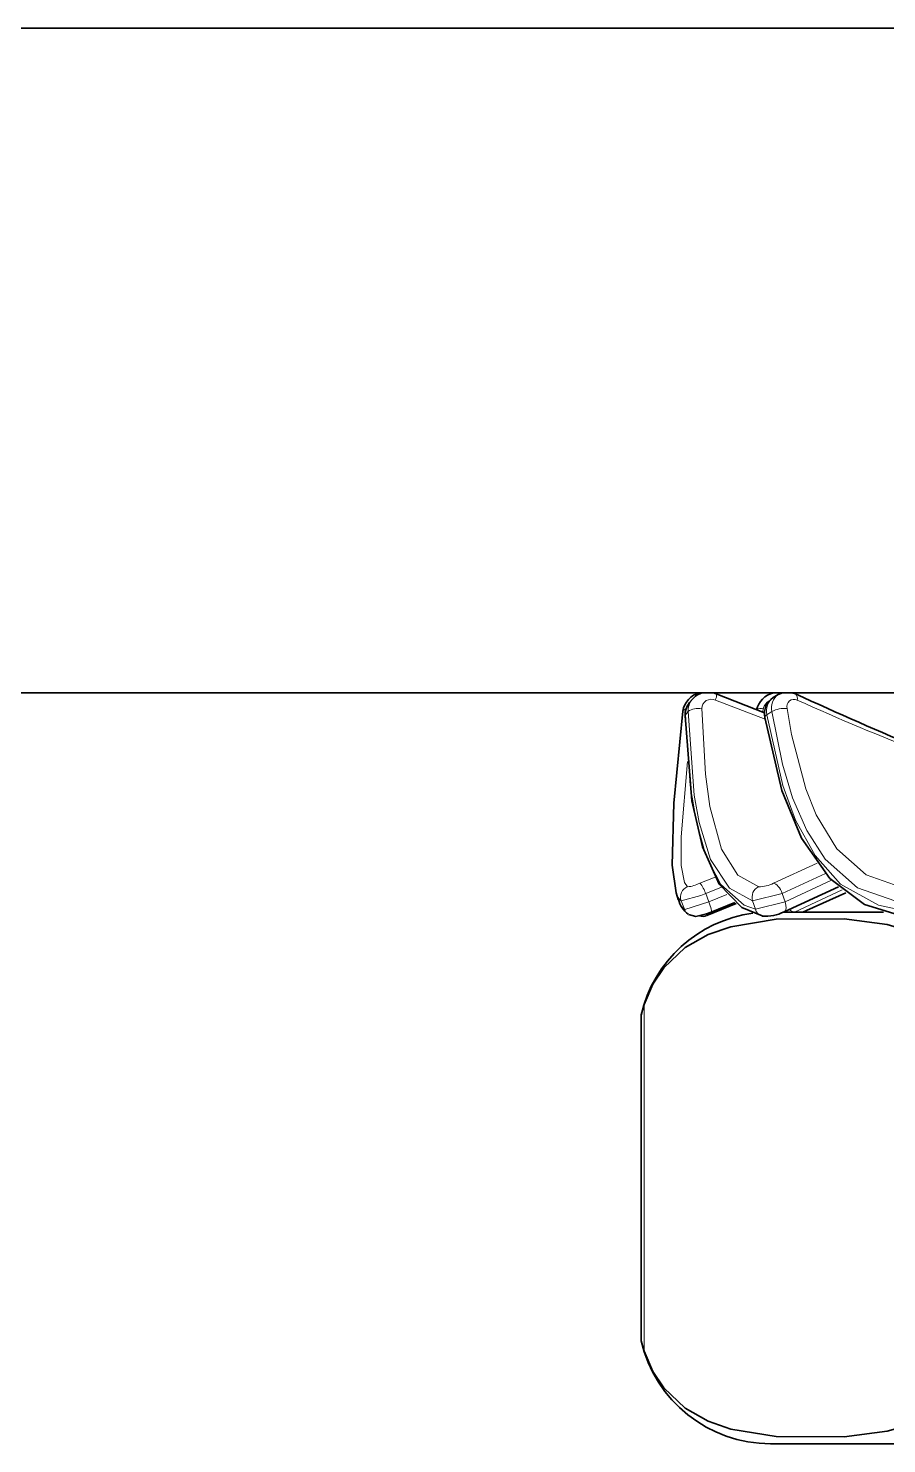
# Model space of a CAD drawing. Extents: x 315 to 857, y 212 to 651.
# Drawn here: x 447.86 to 451.74, y 448.72 to 455.11 of the extents above; entities that cross this region are included whole.
import ezdxf

# ---------------------------------------------------------------- set-up
doc = ezdxf.new("R2010")
doc.units = 0

msp = doc.modelspace()

# ---------------------------------------------------------------- linework, layer by layer
at = {"color": 7, "lineweight": 35}
for p, q in [((397.412, 455.1096), (453.792, 455.1096)), ((415.1243, 455.1096), (453.792, 455.1096)), ((397.412, 452.1096), (453.792, 452.1096)), ((450.8962, 452.1096), (400.3077, 452.1096))]:
    msp.add_line(p, q, dxfattribs=at)
at = {"color": 7, "lineweight": 35, "ltscale": 0.000347191}
msp.add_line((450.9588, 452.1096), (450.972, 452.1053), dxfattribs=at)
at = {"color": 7, "lineweight": 35, "ltscale": 0.006771}
msp.add_line((451.2298, 452.1096), (450.959, 452.1096), dxfattribs=at)
at = {"color": 7, "lineweight": 35, "ltscale": 0.005855}
msp.add_line((451.1897, 452.0191), (450.972, 452.1053), dxfattribs=at)
at = {"color": 7, "lineweight": 35, "ltscale": 0.000665206}
msp.add_line((451.2517, 452.1014), (451.2289, 452.0878), dxfattribs=at)
at = {"color": 7, "lineweight": 35, "ltscale": 0.000517424}
msp.add_line((451.2708, 452.1096), (451.2517, 452.1014), dxfattribs=at)
at = {"color": 7, "lineweight": 35, "ltscale": 0.000384188}
msp.add_line((451.3294, 452.1044), (451.315, 452.1096), dxfattribs=at)
at = {"color": 7, "lineweight": 35, "ltscale": 0.013895}
msp.add_line((451.8709, 452.1096), (451.3151, 452.1096), dxfattribs=at)
at = {"color": 7, "lineweight": 13, "ltscale": 0.00044777}
msp.add_line((450.8441, 452.0247), (450.8329, 452.0108), dxfattribs=at)
at = {"color": 7, "lineweight": 35, "ltscale": 0.000442433}
msp.add_line((450.8626, 452.0792), (450.8514, 452.0655), dxfattribs=at)
at = {"color": 7, "lineweight": 13, "ltscale": 0.006008}
msp.add_line((450.968, 452.0765), (451.1923, 451.9903), dxfattribs=at)
at = {"color": 7, "lineweight": 13, "ltscale": 0.000405608}
msp.add_line((451.1804, 452.0228), (451.1843, 452.0385), dxfattribs=at)
at = {"color": 7, "lineweight": 13, "ltscale": 0.000667858}
msp.add_line((451.2226, 452.0247), (451.1998, 452.0108), dxfattribs=at)
at = {"color": 7, "lineweight": 13, "ltscale": 0.000144123}
msp.add_line((450.8329, 452.0108), (450.8309, 452.0054), dxfattribs=at)
at = {"color": 7, "lineweight": 13, "ltscale": 0.00542}
msp.add_line((451.2299, 451.2498), (451.4268, 451.3407), dxfattribs=at)
at = {"color": 7, "lineweight": 13, "ltscale": 0.00185}
msp.add_line((450.8974, 451.2498), (450.966, 451.2776), dxfattribs=at)
at = {"color": 7, "lineweight": 13, "ltscale": 0.005365}
msp.add_line((451.2699, 451.2034), (451.4648, 451.2933), dxfattribs=at)
at = {"color": 7, "lineweight": 13, "ltscale": 0.005789}
msp.add_line((451.4928, 451.2632), (451.2826, 451.1661), dxfattribs=at)
at = {"color": 7, "lineweight": 35, "ltscale": 0.000807265}
msp.add_line((450.8003, 451.1766), (450.7901, 451.2073), dxfattribs=at)
at = {"color": 7, "lineweight": 13, "ltscale": 0.001904}
msp.add_line((450.924, 451.2034), (450.9946, 451.2321), dxfattribs=at)
at = {"color": 7, "lineweight": 13, "ltscale": 0.00099873}
msp.add_line((450.9384, 451.1661), (450.924, 451.2034), dxfattribs=at)
at = {"color": 7, "lineweight": 13, "ltscale": 0.002204}
msp.add_line((451.0201, 451.1993), (450.9384, 451.1661), dxfattribs=at)
at = {"color": 7, "lineweight": 13, "ltscale": 0.003465}
msp.add_line((451.1354, 451.17), (451.2699, 451.2034), dxfattribs=at)
at = {"color": 7, "lineweight": 13, "ltscale": 0.000983886}
msp.add_line((451.2826, 451.1661), (451.2699, 451.2034), dxfattribs=at)
at = {"color": 7, "lineweight": 35, "ltscale": 0.006752}
msp.add_line((451.5238, 451.2339), (451.2786, 451.1208), dxfattribs=at)
at = {"color": 7, "lineweight": 13, "ltscale": 0.005951}
msp.add_line((451.5408, 451.2195), (451.3247, 451.1198), dxfattribs=at)
at = {"color": 7, "lineweight": 35, "ltscale": 0.004863}
msp.add_line((451.3792, 451.1268), (451.5563, 451.2073), dxfattribs=at)
at = {"color": 7, "lineweight": 13, "ltscale": 0.001005}
msp.add_line((450.8275, 451.1325), (450.8129, 451.17), dxfattribs=at)
at = {"color": 7, "lineweight": 35, "ltscale": 0.003585}
msp.add_line((450.9293, 451.1046), (451.0622, 451.1585), dxfattribs=at)
at = {"color": 7, "lineweight": 35, "ltscale": 0.002905}
msp.add_line((451.0562, 451.1635), (450.9485, 451.1198), dxfattribs=at)
at = {"color": 7, "lineweight": 13, "ltscale": 0.002593}
msp.add_line((451.0618, 451.1588), (450.9657, 451.1198), dxfattribs=at)
at = {"color": 7, "lineweight": 13, "ltscale": 0.000991413}
msp.add_line((451.1484, 451.1325), (451.1354, 451.17), dxfattribs=at)
at = {"color": 7, "lineweight": 13, "ltscale": 0.003459}
msp.add_line((451.2826, 451.1661), (451.1484, 451.1325), dxfattribs=at)
at = {"color": 7, "lineweight": 35, "ltscale": 0.000448205}
msp.add_line((451.3792, 451.1268), (451.3627, 451.1198), dxfattribs=at)
at = {"color": 7, "lineweight": 13, "ltscale": 0.001018}
msp.add_line((450.9657, 451.1198), (450.9281, 451.1041), dxfattribs=at)
at = {"color": 7, "lineweight": 13, "ltscale": 0.000184025}
msp.add_line((450.9599, 451.1242), (450.9657, 451.1198), dxfattribs=at)
at = {"color": 7, "lineweight": 35, "ltscale": 0.011282}
msp.add_line((451.7277, 451.1197), (451.2764, 451.1197), dxfattribs=at)
at = {"color": 7, "lineweight": 35, "ltscale": 0.001228}
for p, q in [((450.632, 450.6551), (450.6454, 450.7023)), ((450.632, 449.1844), (450.6454, 449.1371))]:
    msp.add_line(p, q, dxfattribs=at)
at = {"color": 7, "lineweight": 13, "ltscale": 0.039131}
msp.add_line((450.6454, 449.1371), (450.6454, 450.7023), dxfattribs=at)
at = {"color": 7, "lineweight": 35, "ltscale": 0.036768}
msp.add_line((450.632, 449.1844), (450.632, 450.6551), dxfattribs=at)
at = {"color": 7, "lineweight": 35, "ltscale": 0.11937}
msp.add_line((455.9914, 448.7197), (451.2166, 448.7197), dxfattribs=at)
at = {"color": 7, "lineweight": 35}
for points in [[(450.7901, 451.2073), (450.7719, 451.332), (450.7802, 451.6119), (450.8212, 452.0262)], [(450.8309, 452.0054), (450.8617, 451.6223), (450.909, 451.4138), (450.9853, 451.2456), (451.0876, 451.14), (451.1783, 451.1022)], [(451.1909, 451.9987), (451.2672, 451.6682), (451.3566, 451.4527), (451.4846, 451.2716), (451.6408, 451.1543), (451.8134, 451.1013)], [(452.1754, 450.7023), (452.1403, 450.7854), (452.0865, 450.8673), (452.0261, 450.9301), (451.9348, 450.9938), (451.8406, 451.0358), (451.7438, 451.0632), (451.55, 451.0893), (451.2429, 451.0872), (451.0379, 451.0536), (450.9358, 451.0183), (450.8318, 450.9595), (450.7344, 450.8674), (450.6851, 450.7939), (450.6454, 450.7023)], [(450.8461, 451.1091), (450.8793, 451.1002), (450.9282, 451.1121), (450.9485, 451.1198)], [(452.1754, 449.1371), (452.1403, 449.054), (452.0865, 448.9721), (452.0261, 448.9093), (451.9348, 448.8456), (451.8406, 448.8036), (451.7438, 448.7762), (451.55, 448.7502), (451.2429, 448.7523), (451.0379, 448.7858), (450.9358, 448.8211), (450.8318, 448.8799), (450.7344, 448.972), (450.6851, 449.0455), (450.6454, 449.1371)]]:
    msp.add_lwpolyline(points, dxfattribs=at)
at = {"color": 7, "lineweight": 13}
for points in [[(451.1354, 451.17), (451.0308, 451.2284), (450.9464, 451.3575), (450.894, 451.5244), (450.8715, 451.6478), (450.8441, 452.0247)], [(451.1635, 451.2344), (451.0694, 451.2871), (450.9956, 451.4041), (450.9425, 451.597), (450.9224, 451.7423), (450.9062, 452.0385)], [(451.7783, 451.17), (451.6098, 451.2288), (451.463, 451.3589), (451.3801, 451.4883), (451.3167, 451.6349), (451.2701, 451.7881), (451.2226, 452.0247)], [(451.8021, 451.2344), (451.6487, 451.2874), (451.5163, 451.4052), (451.4236, 451.5591), (451.3766, 451.6763), (451.312, 451.9217), (451.2916, 452.0385)], [(450.8329, 452.0108), (450.8543, 451.6913), (450.8802, 451.5335), (450.9253, 451.3745), (450.9921, 451.2442), (451.097, 451.1505), (451.1484, 451.1325)], [(451.1998, 452.0108), (451.2717, 451.6907), (451.3296, 451.5346), (451.418, 451.3747), (451.5332, 451.2463), (451.7037, 451.1516), (451.7881, 451.1325)], [(450.8418, 451.2344), (450.8281, 451.2528), (450.8129, 451.3297), (450.813, 451.4598), (450.8413, 451.799)], [(450.8129, 451.17), (450.9016, 451.1946), (450.924, 451.2034)], [(450.9384, 451.1661), (450.83, 451.132), (450.8275, 451.1325)]]:
    msp.add_lwpolyline(points, dxfattribs=at)
at = {"color": 7, "lineweight": 35}
for centre, radius, start, end in [((450.919, 452.0134), 0.0987, 103.20317, 172.50039), ((450.933, 452.0212), 0.0912, 104.18842, 140.51586), ((451.2569, 452.0063), 0.1067, 104.55355, 165.98821), ((451.2755, 452.0157), 0.086, 122.91416, 191.42739), ((459.5752, 470.104), 19.7981, 245.38716, 247.19749), ((450.9221, 452.0079), 0.0912, 140.86293, 181.58643), ((450.9226, 451.2093), 0.1264, 194.96424, 231.99715), ((451.2166, 450.5197), 0.6, 97.57936, 166.96098), ((450.9086, 451.1516), 0.0513, 255.07304, 292.3879), ((451.1952, 451.2789), 0.1783, 264.9726, 297.78918), ((451.2166, 449.3197), 0.6, 193.03902, 270)]:
    msp.add_arc(centre, radius, start, end, dxfattribs=at)
at = {"color": 7, "lineweight": 13}
for centre, radius, start, end in [((450.9257, 452.0992), 0.0474, 331.71393, 7.50414), ((451.2719, 452.0288), 0.0735, 126.05737, 194.02748), ((451.2946, 452.0425), 0.0735, 126.00769, 193.85513), ((451.312, 452.0853), 0.0265, 341.06624, 47.60574), ((450.8352, 452.0213), 0.0148, 88.9294, 166.05705), ((450.916, 452.0133), 0.083, 141.08853, 181.75345), ((450.8903, 451.9532), 0.0861, 79.44666, 122.87053), ((450.9272, 452.027), 0.083, 141.0681, 181.56363), ((450.9486, 452.0376), 0.0428, 63.465, 178.70414), ((451.1727, 452.007), 0.0326, 69.90162, 127.47828), ((451.2384, 452.0241), 0.0561, 118.93317, 165.09686), ((451.2801, 451.9134), 0.1257, 84.77549, 117.32246), ((451.3223, 452.0487), 0.0315, 61.15314, 198.29866), ((456.2211, 462.9084), 11.8815, 245.73209, 248.71406), ((451.2051, 451.9969), 0.0146, 111.14682, 173.04071), ((450.8632, 451.2256), 0.0751, 194.04009, 227.8869), ((450.8604, 451.1874), 0.0506, 111.4875, 200.15631), ((450.8261, 451.384), 0.1512, 275.99309, 297.98672), ((450.8059, 451.1703), 0.122, 15.67213, 40.98393), ((451.1879, 451.1858), 0.0548, 116.68751, 196.72054), ((451.163, 451.3778), 0.144, 270.18406, 297.60465), ((450.883, 451.1961), 0.0847, 193.24868, 228.86496), ((450.873, 451.1496), 0.0486, 200.55206, 234.76784), ((451.1899, 451.1432), 0.0428, 194.47561, 254.23874), ((451.3279, 451.1503), 0.031, 216.2587, 264.0932)]:
    msp.add_arc(centre, radius, start, end, dxfattribs=at)
for centre, major_axis, ratio, start_param, end_param in [((451.2449, 451.2034), (0.021, -0.0454), 0.464285, 1.359706, 2.888033), ((450.9297, 451.1661), (0.0188, -0.0463), 0.161243, 6.176803, 7.788633), ((451.2576, 451.1661), (0.021, -0.0454), 0.464282, 0.000001, 1.359698)]:
    msp.add_ellipse(centre, major_axis=major_axis, ratio=ratio, start_param=start_param, end_param=end_param, dxfattribs=at)

doc.saveas('drawing.dxf')
